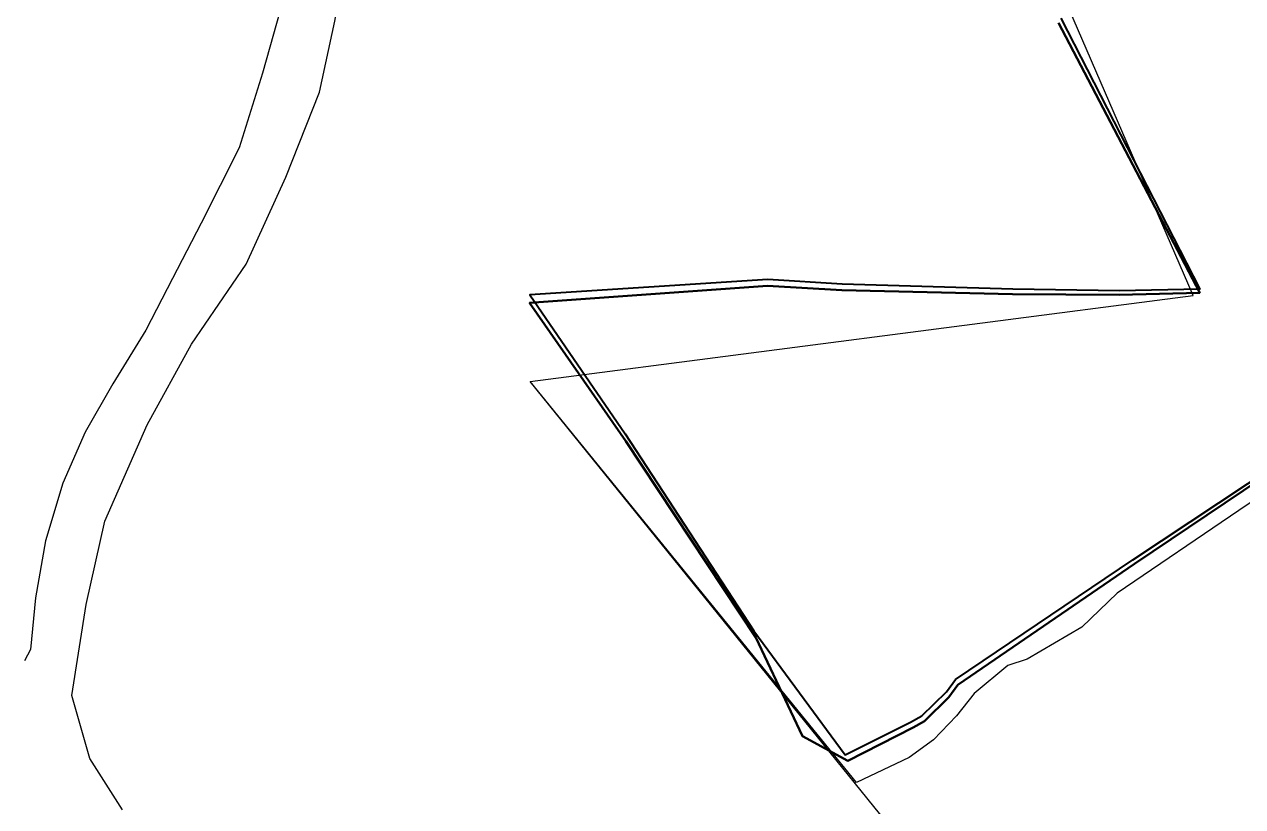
# Model space of a CAD drawing. Header units: millimetres. Extents: x 553705 to 560987, y 1303667 to 1309938.
# Drawn here: x 558232.3 to 558586, y 1304730.4 to 1304957.6 of the extents above; entities that cross this region are included whole.
import ezdxf

# ---------------------------------------------------------------- set-up
doc = ezdxf.new("R2010")
doc.units = ezdxf.units.MM
doc.layers.add('2', color=7, linetype='Continuous')
doc.layers.add('CVL_CUADCON_TIT', color=1, linetype='Continuous')

msp = doc.modelspace()

# ---------------------------------------------------------------- linework, layer by layer
at = {"color": 1, "lineweight": 50}
msp.add_lwpolyline([(558532.612, 1304958.057), (558573.563, 1304879.619), (558550.175, 1304878.999), (558519.228, 1304879.245), (558469.697, 1304880.363), (558448.049, 1304881.63), (558379.006, 1304876.687), (558389.443, 1304861.672), (558406.933, 1304836.562), (558444.701, 1304779.537), (558458.206, 1304750.8), (558471.449, 1304743.691), (558490.376, 1304753.335), (558493.65, 1304755.184), (558500.775, 1304762.171), (558503.307, 1304765.798), (558554.61, 1304800.92), (558612.59, 1304839.96)], dxfattribs=at)
at = {"color": 1, "lineweight": 40}
msp.add_lwpolyline([(558533.213, 1304959.362), (558573.645, 1304880.654), (558550.253, 1304880.189), (558519.309, 1304880.639), (558469.786, 1304882.084), (558448.147, 1304883.495), (558379.073, 1304879.008), (558389.411, 1304863.925), (558406.734, 1304838.7), (558444.124, 1304781.427), (558470.635, 1304745.405), (558470.635, 1304745.405), (558489.625, 1304754.923), (558492.911, 1304756.75), (558500.082, 1304763.69), (558502.638, 1304767.3), (558554.173, 1304802.082), (558612.409, 1304840.738)], dxfattribs=at)
at = {"layer": '2', "color": 1, "linetype": 'Continuous'}
for points in [[(558260.777, 1304729.439), (558251.288, 1304744.378), (558246.098, 1304762.645), (558250.262, 1304789.097), (558255.709, 1304813.268), (558267.993, 1304841.29), (558280.813, 1304864.74), (558296.684, 1304887.954), (558308.223, 1304913.176), (558317.986, 1304937.88), (558322.438, 1304958.489), (558327.852, 1304988.25), (558333.534, 1305015.727), (558346.573, 1305045.023), (558358.882, 1305068.979), (558369.675, 1305091.402), (558384.022, 1305114.353), (558392.076, 1305127.358), (558412.021, 1305149.07), (558427.44, 1305162.625), (558444.143, 1305173.9), (558462.12, 1305184.674)], [(558307.659, 1304965.521), (558301.438, 1304943.378), (558294.705, 1304921.74), (558283.655, 1304899.824), (558275.365, 1304883.768), (558267.577, 1304868.732), (558258.014, 1304853.177), (558249.966, 1304839.155), (558243.447, 1304824.38), (558238.464, 1304807.58), (558235.513, 1304791.046), (558234.077, 1304776.046), (558232.318, 1304772.732)]]:
    msp.add_lwpolyline(points, dxfattribs=at)
at = {"layer": 'CVL_CUADCON_TIT', "color": 1, "lineweight": 30, "ltscale": 0.5}
msp.add_lwpolyline([(558462.119, 1305184.68), (558579.032, 1305006.947), (558634.417, 1304921.876), (558706.056, 1304810.333), (558676.706, 1304812.273), (558644.286, 1304819.063), (558611.986, 1304835.773), (558596.076, 1304823.853), (558584.966, 1304816.403), (558549.596, 1304792.413), (558539.386, 1304782.503), (558523.426, 1304773.243), (558517.826, 1304771.343), (558508.126, 1304763.213), (558502.926, 1304756.753), (558496.236, 1304749.813), (558489.196, 1304744.673), (558473.966, 1304737.433), (558379.209, 1304853.86), (558571.655, 1304878.84), (558528.009, 1304979.703), (558468.21, 1305099.338), (558464.064, 1305113.298), (558461.554, 1305151.617)], close=True, dxfattribs=at)
msp.add_lwpolyline([(558462.119, 1305184.68), (558579.032, 1305006.947), (558634.417, 1304921.876), (558706.056, 1304810.333), (558676.706, 1304812.273), (558644.286, 1304819.063), (558611.986, 1304835.773), (558596.076, 1304823.853), (558584.966, 1304816.403), (558549.596, 1304792.413), (558539.386, 1304782.503), (558523.426, 1304773.243), (558517.826, 1304771.343), (558508.126, 1304763.213), (558502.926, 1304756.753), (558496.236, 1304749.813), (558489.196, 1304744.673), (558473.966, 1304737.433), (558379.209, 1304853.86), (558571.655, 1304878.84), (558528.009, 1304979.703), (558468.21, 1305099.338), (558464.064, 1305113.298), (558461.554, 1305151.617)], close=True, dxfattribs=at)
at = {"layer": 'CVL_CUADCON_TIT', "color": 1, "lineweight": 30, "ltscale": 0.5, "flags": 128}
msp.add_lwpolyline([(558462.12, 1305184.678), (558579.033, 1305006.945), (558634.418, 1304921.874), (558708.752, 1304809.98), (558725.216, 1304777.796), (558507.959, 1304694.494), (558379.211, 1304853.857), (558571.656, 1304878.838), (558528.01, 1304979.701), (558468.211, 1305099.336), (558464.065, 1305113.296), (558461.555, 1305151.615)], close=True, dxfattribs=at)

doc.saveas('drawing.dxf')
